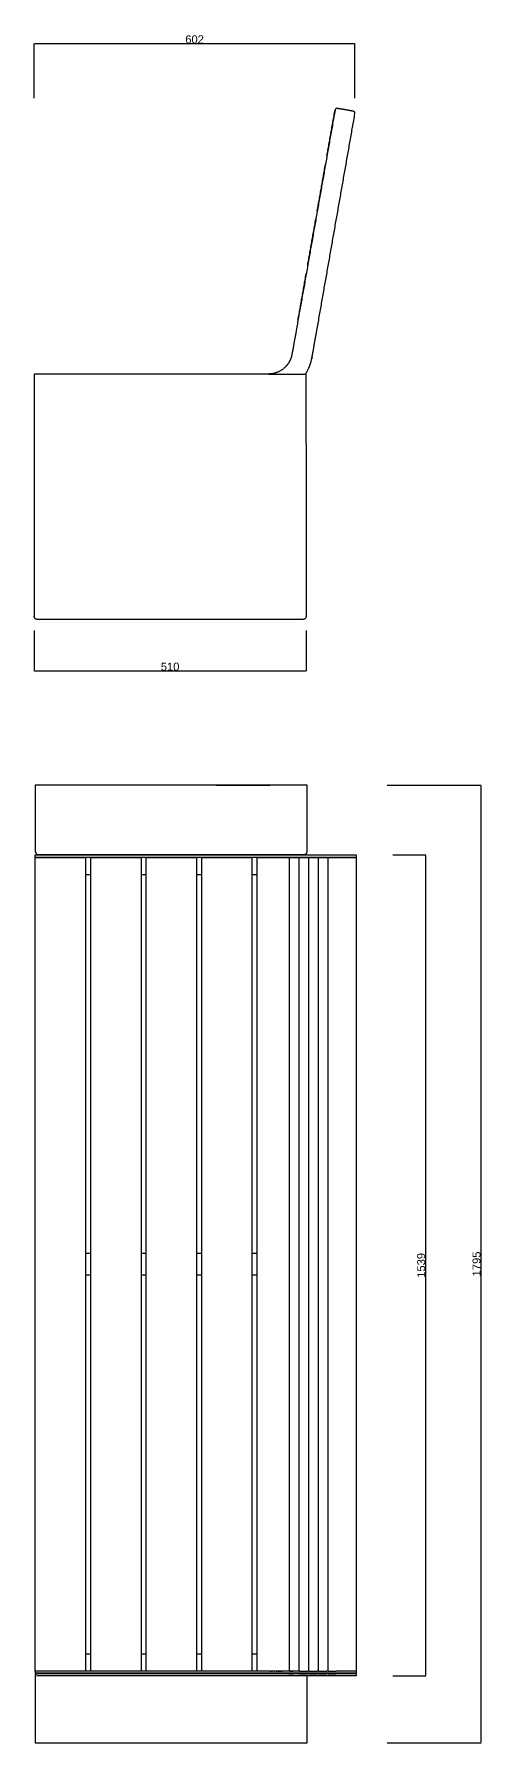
# Model space of a CAD drawing. Header units: millimetres. Extents: x 0 to 3313, y 802 to 4005.
# Drawn here: x 2474 to 3313, y 802 to 4005 of the extents above; entities that cross this region are included whole.
import ezdxf

# ---------------------------------------------------------------- set-up
doc = ezdxf.new("R2010")
doc.units = ezdxf.units.MM
doc.header["$MEASUREMENT"] = 0
doc.layers.add('Domyślny', color=7, linetype='Continuous', true_color=0x000000)
doc.layers.add('Utwórz2D linie widoczne', color=7, linetype='Continuous', true_color=0x000000)
doc.styles.add('Arial', font='arial.ttf')
doc.dimstyles.new('Domyślny', dxfattribs={"dimtxt": 15, "dimasz": 1, "dimexe": 0.5, "dimexo": 0.5, "dimgap": 0.25, "dimtad": 1, "dimtoh": 1, "dimdec": 0, "dimzin": 1, "dimdsep": 46, "dimtxsty": 'Arial', "dimcen": 0.5, "dimazin": 0, "dimtfac": 1, "dimtdec": 4, "dimtix": 1, "dimtmove": 1, "dimatfit": 3, "dimfxl": 0, "dimtolj": 1, "dimtzin": 1, "dimarcsym": 0})

# ---------------------------------------------------------------- blocks, each defined once
blk = doc.blocks.new('*D1')
at = {"layer": 'Defpoints', "color": 0}
for p in [(3135.6, 2597.3), (3135.6, 802.3), (3311.5, 802.3)]:
    blk.add_point(p, dxfattribs=at)
at = {"layer": 'Domyślny', "color": 0, "lineweight": -2}
for p, q in [((3136.1, 2597.3), (3312, 2597.3)), ((3311.5, 2596.3), (3311.5, 803.3)), ((3136.1, 802.3), (3312, 802.3))]:
    blk.add_line(p, q, dxfattribs=at)
at = {"layer": 'Domyślny', "color": 0}
for points in [[(3311.6, 2596.3), (3311.3, 2596.3), (3311.5, 2597.3)], [(3311.3, 803.3), (3311.6, 803.3), (3311.5, 802.3)]]:
    blk.add_solid(points, dxfattribs=at)
at = {"layer": 'Domyślny', "color": 0, "insert": (3303.5, 1699.8), "char_height": 15, "attachment_point": 5, "rotation": 90, "style": 'Arial'}
blk.add_mtext('\\A1;1795', dxfattribs=at)
blk = doc.blocks.new('*D2')
at = {"layer": 'Defpoints', "color": 0}
for p in [(3146.1, 2466.5), (3146.1, 927.8), (3207.6, 927.8)]:
    blk.add_point(p, dxfattribs=at)
at = {"layer": 'Domyślny', "color": 0, "lineweight": -2}
for p, q in [((3146.6, 2466.5), (3208.1, 2466.5)), ((3207.6, 2465.5), (3207.6, 928.8)), ((3146.6, 927.8), (3208.1, 927.8))]:
    blk.add_line(p, q, dxfattribs=at)
at = {"layer": 'Domyślny', "color": 0}
for points in [[(3207.8, 2465.5), (3207.5, 2465.5), (3207.6, 2466.5)], [(3207.5, 928.8), (3207.8, 928.8), (3207.6, 927.8)]]:
    blk.add_solid(points, dxfattribs=at)
at = {"layer": 'Domyślny', "color": 0, "insert": (3199.7, 1697.2), "char_height": 15, "attachment_point": 5, "rotation": 90, "style": 'Arial'}
blk.add_mtext('\\A1;1539', dxfattribs=at)
blk = doc.blocks.new('*D4')
at = {"layer": 'Defpoints', "color": 0}
for p in [(2473.7, 2887.8), (2983.7, 2887.8), (2983.7, 2811.4)]:
    blk.add_point(p, dxfattribs=at)
at = {"layer": 'Domyślny', "color": 0, "lineweight": -2}
for p, q in [((2473.7, 2887.3), (2473.7, 2810.9)), ((2983.7, 2887.3), (2983.7, 2810.9)), ((2474.7, 2811.4), (2982.7, 2811.4))]:
    blk.add_line(p, q, dxfattribs=at)
at = {"layer": 'Domyślny', "color": 0}
for points in [[(2474.7, 2811.6), (2474.7, 2811.2), (2473.7, 2811.4)], [(2982.7, 2811.2), (2982.7, 2811.6), (2983.7, 2811.4)]]:
    blk.add_solid(points, dxfattribs=at)
at = {"layer": 'Domyślny', "color": 0, "insert": (2728.7, 2819.3), "char_height": 15, "attachment_point": 5, "style": 'Arial'}
blk.add_mtext('\\A1;510', dxfattribs=at)
blk = doc.blocks.new('*D5')
at = {"layer": 'Defpoints', "color": 0}
for p in [(3075.4, 3987.1), (2473.7, 3884.2), (3075.4, 3884.2)]:
    blk.add_point(p, dxfattribs=at)
at = {"layer": 'Domyślny', "color": 0, "lineweight": -2}
for p, q in [((2473.7, 3884.7), (2473.7, 3987.6)), ((2474.7, 3987.1), (3074.4, 3987.1)), ((3075.4, 3884.7), (3075.4, 3987.6))]:
    blk.add_line(p, q, dxfattribs=at)
at = {"layer": 'Domyślny', "color": 0}
for points in [[(2474.7, 3987.3), (2474.7, 3987), (2473.7, 3987.1)], [(3074.4, 3987), (3074.4, 3987.3), (3075.4, 3987.1)]]:
    blk.add_solid(points, dxfattribs=at)
at = {"layer": 'Domyślny', "color": 0, "insert": (2774.6, 3995), "char_height": 15, "attachment_point": 5, "style": 'Arial'}
blk.add_mtext('\\A1;602', dxfattribs=at)

msp = doc.modelspace()

# ---------------------------------------------------------------- linework, layer by layer
at = {"layer": 'Domyślny'}
msp.add_lwpolyline([(2913, 3367.9), (2982.7, 3367.9)], dxfattribs=at)
at = {"layer": 'Utwórz2D linie widoczne'}
for points, degree, knots in [([(3038, 3862.5), (3002.3, 3659.6), (2966.6, 3456.7), (2961.9, 3430.9), (2957.3, 3405.1)], 2, [37.853982, 37.853982, 37.853982, 449.854006, 449.854006, 502.332049, 502.332049, 502.332049]), ([(2477.6, 3367.9), (2477.3, 3367.9), (2476.6, 3367.9), (2475.6, 3367.9), (2474.9, 3367.9), (2474.2, 3367.8), (2474, 3367.8), (2473.8, 3367.8), (2473.8, 3367.8), (2473.7, 3367.8), (2473.7, 3367.8), (2473.7, 3367.8)], 3, [0, 0, 0, 0, 1.048775, 1.857484, 3.003493, 3.416939, 3.696025, 3.795385, 3.867764, 3.913577, 3.929184, 3.929184, 3.929184, 3.929184]), ([(2983.7, 3367.8), (2983.7, 3367.8), (2983.7, 3367.8), (2983.5, 3367.8), (2983.4, 3367.8), (2983.1, 3367.8), (2982.9, 3367.9), (2982.7, 3367.9)], 3, [0, 0, 0, 0, 0.001171299, 0.001171299, 0.002342651, 0.002342651, 0.00351212, 0.00351212, 0.00351212, 0.00351212])]:
    msp.add_open_spline(points, degree=degree, knots=knots, dxfattribs=at)
for points in [[(3004, 3450.1), (3039.7, 3653), (3075.4, 3855.9)], [(3072.2, 3860.5), (3057.4, 3863.1), (3042.6, 3865.7)], [(2994.4, 3396.5), (2999.2, 3423.3), (3004, 3450.1)], [(2473.7, 3367.8), (2473.7, 3302.8), (2473.7, 3237.9)], [(2913, 3367.9), (2695.3, 3367.9), (2477.7, 3367.9)], [(2983.7, 3237.9), (2983.7, 3302.8), (2983.7, 3367.8)], [(2983.7, 3329.9), (2983.7, 3329.9), (2983.7, 3329.9)], [(2983.7, 3291.9), (2983.7, 3310.9), (2983.7, 3329.9)], [(2473.7, 3237.9), (2473.7, 3075.9), (2473.7, 2913.9)], [(2983.7, 3237.9), (2983.7, 3075.9), (2983.7, 2913.9)], [(2977.7, 2907.9), (2728.7, 2907.9), (2479.7, 2907.9)], [(2985.9, 2597.3), (2730.9, 2597.3), (2475.9, 2597.3)], [(2475.9, 2597.3), (2475.9, 2535.3), (2475.9, 2473.3)], [(2815.9, 2597.3), (2815.9, 2597.3), (2815.9, 2597.3)], [(2815.9, 2597.3), (2865.9, 2597.3), (2915.9, 2597.3)], [(2985.9, 2473.3), (2985.9, 2535.3), (2985.9, 2597.3)], [(2475.9, 2462.5), (2475.9, 2464.5), (2475.9, 2466.5)], [(2475.9, 2466.5), (2477.9, 2466.5), (2479.9, 2466.5)], [(2479.9, 2466.5), (2697.5, 2466.5), (2915.2, 2466.5)], [(2481.9, 2467.3), (2730.9, 2467.3), (2979.9, 2467.3)], [(2513.9, 2466.5), (2513.9, 2466.9), (2513.9, 2467.3)], [(2915.2, 2466.5), (2937.3, 2466.5), (2959.5, 2466.5)], [(2947.9, 2467.3), (2947.9, 2466.9), (2947.9, 2466.5)], [(2985.9, 2466.8), (2966.9, 2466.8), (2947.9, 2466.8)], [(2947.9, 2466.8), (2947.9, 2466.7), (2947.9, 2466.5)], [(2959.5, 2466.5), (2999.8, 2466.5), (3040.2, 2466.5)], [(2985.9, 2466.8), (2985.9, 2466.7), (2985.9, 2466.5)], [(3040.2, 2466.5), (3042.5, 2466.5), (3044.8, 2466.5)], [(3044.8, 2466.5), (3059.6, 2466.5), (3074.4, 2466.5)], [(3074.4, 2466.5), (3076, 2466.5), (3077.7, 2466.5)], [(3077.7, 2466.5), (3077.7, 2464.5), (3077.7, 2462.5)], [(2475.9, 2462.5), (2477.9, 2462.5), (2479.9, 2462.5)], [(2475.9, 2461.8), (2477.9, 2461.8), (2479.9, 2461.8)], [(2475.9, 936.8), (2475.9, 1699.3), (2475.9, 2461.8)], [(2479.9, 2462.5), (2697.5, 2462.5), (2915.2, 2462.5)], [(2479.9, 2461.8), (2523.4, 2461.8), (2566.9, 2461.8)], [(2513.9, 2461.8), (2513.9, 2462.2), (2513.9, 2462.5)], [(2566.9, 2461.8), (2568.9, 2461.8), (2570.9, 2461.8)], [(2570.9, 936.8), (2570.9, 1699.3), (2570.9, 2461.8)], [(2579.9, 936.8), (2579.9, 1699.3), (2579.9, 2461.8)], [(2579.9, 2461.8), (2581.9, 2461.8), (2583.9, 2461.8)], [(2583.9, 2461.8), (2627.4, 2461.8), (2670.9, 2461.8)], [(2670.9, 2461.8), (2672.9, 2461.8), (2674.9, 2461.8)], [(2674.9, 936.8), (2674.9, 1699.3), (2674.9, 2461.8)], [(2683.9, 936.8), (2683.9, 1699.3), (2683.9, 2461.8)], [(2683.9, 2461.8), (2685.9, 2461.8), (2687.9, 2461.8)], [(2687.9, 2461.8), (2731.4, 2461.8), (2774.9, 2461.8)], [(2774.9, 2461.8), (2776.9, 2461.8), (2778.9, 2461.8)], [(2778.9, 936.8), (2778.9, 1699.3), (2778.9, 2461.8)], [(2787.9, 936.8), (2787.9, 1699.3), (2787.9, 2461.8)], [(2787.9, 2461.8), (2789.9, 2461.8), (2791.9, 2461.8)], [(2791.9, 2461.8), (2835.4, 2461.8), (2878.9, 2461.8)], [(2878.9, 2461.8), (2880.9, 2461.8), (2882.9, 2461.8)], [(2882.9, 936.8), (2882.9, 1699.3), (2882.9, 2461.8)], [(2891.9, 936.8), (2891.9, 1699.3), (2891.9, 2461.8)], [(2891.9, 2461.8), (2893.9, 2461.8), (2895.9, 2461.8)], [(2895.9, 2461.8), (2905.5, 2461.8), (2915.2, 2461.8)], [(2915.2, 2462.5), (2937.3, 2462.5), (2959.5, 2462.5)], [(2915.2, 2461.8), (2929, 2461.8), (2942.8, 2461.8)], [(2942.8, 2461.8), (2945.4, 2461.8), (2948.1, 2461.8)], [(2947.9, 2462.5), (2947.9, 2462.2), (2947.9, 2461.8)], [(2947.9, 2462.5), (2947.9, 2462.2), (2947.9, 2461.8)], [(2948.1, 2461.8), (2950.4, 2461.8), (2952.7, 2461.8)], [(2952.7, 936.8), (2952.7, 1699.3), (2952.7, 2461.8)], [(2953.3, 2461.8), (2956.4, 2461.8), (2959.5, 2461.8)], [(2959.5, 2462.5), (2999.8, 2462.5), (3040.2, 2462.5)], [(2959.5, 2461.8), (2963.8, 2461.8), (2968.1, 2461.8)], [(2968.1, 2461.8), (2969.5, 2461.8), (2970.8, 2461.8)], [(2970.8, 936.8), (2970.8, 1699.3), (2970.8, 2461.8)], [(2970.9, 2461.8), (2978.4, 2461.8), (2986, 2461.8)], [(2975.6, 2462.5), (2975.6, 2462.2), (2975.6, 2461.8)], [(2985.9, 2462.5), (2985.9, 2462.2), (2985.9, 2461.8)], [(2986, 2461.8), (2987.4, 2461.8), (2988.9, 2461.8)], [(2988.9, 936.8), (2988.9, 1699.3), (2988.9, 2461.8)], [(2989, 2461.8), (2996.5, 2461.8), (3004.1, 2461.8)], [(3004.1, 2461.8), (3005.5, 2461.8), (3007, 2461.8)], [(3007, 2461.8), (3014.6, 2461.8), (3022.1, 2461.8)], [(3007, 936.8), (3007, 1699.3), (3007, 2461.8)], [(3022.1, 2461.8), (3023.6, 2461.8), (3025, 2461.8)], [(3025, 936.8), (3025, 1699.3), (3025, 2461.8)], [(3025.1, 2461.8), (3032.6, 2461.8), (3040.2, 2461.8)], [(3040.2, 2462.5), (3042.5, 2462.5), (3044.8, 2462.5)], [(3040.2, 2461.8), (3042.5, 2461.8), (3044.8, 2461.8)], [(3044.8, 2462.5), (3059.6, 2462.5), (3074.4, 2462.5)], [(3044.8, 2461.8), (3059.6, 2461.8), (3074.4, 2461.8)], [(3074.4, 2462.5), (3076, 2462.5), (3077.7, 2462.5)], [(3074.4, 2461.8), (3076, 2461.8), (3077.7, 2461.8)], [(3077.7, 2461.8), (3077.7, 1699.3), (3077.7, 936.8)], [(2579.9, 2429.2), (2575.4, 2429.2), (2570.9, 2429.2)], [(2683.9, 2429.2), (2679.4, 2429.2), (2674.9, 2429.2)], [(2787.9, 2429.2), (2783.4, 2429.2), (2778.9, 2429.2)], [(2891.9, 2429.2), (2887.4, 2429.2), (2882.9, 2429.2)], [(2579.9, 1719.2), (2575.4, 1719.2), (2570.9, 1719.2)], [(2683.9, 1719.2), (2679.4, 1719.2), (2674.9, 1719.2)], [(2787.9, 1719.2), (2783.4, 1719.2), (2778.9, 1719.2)], [(2891.9, 1719.2), (2887.4, 1719.2), (2882.9, 1719.2)], [(2570.9, 1679.2), (2575.4, 1679.2), (2579.9, 1679.2)], [(2674.9, 1679.2), (2679.4, 1679.2), (2683.9, 1679.2)], [(2778.9, 1679.2), (2783.4, 1679.2), (2787.9, 1679.2)], [(2882.9, 1679.2), (2887.4, 1679.2), (2891.9, 1679.2)], [(2570.9, 969.2), (2575.4, 969.2), (2579.9, 969.2)], [(2674.9, 969.2), (2679.4, 969.2), (2683.9, 969.2)], [(2778.9, 969.2), (2783.4, 969.2), (2787.9, 969.2)], [(2882.9, 969.2), (2887.4, 969.2), (2891.9, 969.2)], [(2479.9, 936.8), (2477.9, 936.8), (2475.9, 936.8)], [(2475.9, 936.8), (2475.9, 934.8), (2475.9, 932.8)], [(2479.9, 932.8), (2477.9, 932.8), (2475.9, 932.8)], [(2479.9, 931.8), (2477.9, 931.8), (2475.9, 931.8)], [(2475.9, 931.8), (2475.9, 929.8), (2475.9, 927.8)], [(2915.2, 936.8), (2697.5, 936.8), (2479.9, 936.8)], [(2915.2, 932.8), (2697.5, 932.8), (2479.9, 932.8)], [(2915.2, 931.8), (2697.5, 931.8), (2479.9, 931.8)], [(2979.9, 932.3), (2730.9, 932.3), (2481.9, 932.3)], [(2513.9, 932.3), (2513.9, 932.6), (2513.9, 932.8)], [(2916.2, 936.8), (2915.7, 936.8), (2915.2, 936.8)], [(2959.5, 932.8), (2937.3, 932.8), (2915.2, 932.8)], [(2916.2, 931.8), (2915.7, 931.8), (2915.2, 931.8)], [(2916.2, 936.8), (2916.3, 936.8), (2916.4, 936.8)], [(2916.4, 931.8), (2916.3, 931.8), (2916.2, 931.8)], [(2916.6, 936.8), (2916.5, 936.8), (2916.4, 936.8)], [(2916.6, 931.8), (2916.5, 931.8), (2916.4, 931.8)], [(2916.6, 936.8), (2916.7, 936.8), (2916.8, 936.8)], [(2916.9, 931.8), (2916.8, 931.8), (2916.6, 931.8)], [(2917.1, 936.8), (2917, 936.8), (2916.8, 936.8)], [(2917.1, 931.8), (2917, 931.8), (2916.9, 931.8)], [(2917.1, 936.8), (2917.3, 936.8), (2917.4, 936.8)], [(2917.4, 931.8), (2917.3, 931.8), (2917.1, 931.8)], [(2917.6, 936.8), (2917.5, 936.8), (2917.4, 936.8)], [(2917.6, 931.8), (2917.5, 931.8), (2917.4, 931.8)], [(2917.6, 936.8), (2917.7, 936.8), (2917.8, 936.8)], [(2917.8, 931.8), (2917.7, 931.8), (2917.6, 931.8)], [(2918.1, 936.8), (2918, 936.8), (2917.8, 936.8)], [(2918.1, 931.8), (2918, 931.8), (2917.8, 931.8)], [(2918.1, 936.8), (2918.2, 936.8), (2918.3, 936.8)], [(2918.3, 931.8), (2918.2, 931.8), (2918.1, 931.8)], [(2918.6, 936.8), (2918.4, 936.8), (2918.3, 936.8)], [(2918.6, 931.8), (2918.5, 931.8), (2918.3, 931.8)], [(2918.6, 936.8), (2918.7, 936.8), (2918.7, 936.8)], [(2918.8, 931.8), (2918.7, 931.8), (2918.6, 931.8)], [(2919.1, 936.8), (2918.9, 936.8), (2918.7, 936.8)], [(2919.1, 931.8), (2918.9, 931.8), (2918.8, 931.8)], [(2919.1, 936.8), (2919.2, 936.8), (2919.2, 936.8)], [(2919.2, 931.8), (2919.2, 931.8), (2919.1, 931.8)], [(2919.6, 936.8), (2919.4, 936.8), (2919.2, 936.8)], [(2919.6, 931.8), (2919.4, 931.8), (2919.2, 931.8)], [(2919.6, 936.8), (2919.7, 936.8), (2919.8, 936.8)], [(2919.7, 931.8), (2919.6, 931.8), (2919.6, 931.8)], [(2920, 931.8), (2919.9, 931.8), (2919.7, 931.8)], [(2920, 936.8), (2919.9, 936.8), (2919.8, 936.8)], [(2920, 936.8), (2920.1, 936.8), (2920.2, 936.8)], [(2920.1, 931.8), (2920.1, 931.8), (2920, 931.8)], [(2920.5, 931.8), (2920.3, 931.8), (2920.1, 931.8)], [(2920.5, 936.8), (2920.4, 936.8), (2920.2, 936.8)], [(2920.5, 936.8), (2920.6, 936.8), (2920.7, 936.8)], [(2920.9, 931.8), (2920.7, 931.8), (2920.5, 931.8)], [(2920.9, 936.8), (2920.8, 936.8), (2920.7, 936.8)], [(2920.9, 936.8), (2921, 936.8), (2921.1, 936.8)], [(2921.1, 931.8), (2921, 931.8), (2920.9, 931.8)], [(2921.4, 936.8), (2921.2, 936.8), (2921.1, 936.8)], [(2921.4, 931.8), (2921.2, 931.8), (2921.1, 931.8)], [(2921.4, 936.8), (2921.5, 936.8), (2921.6, 936.8)], [(2921.5, 931.8), (2921.4, 931.8), (2921.4, 931.8)], [(2921.8, 931.8), (2921.7, 931.8), (2921.5, 931.8)], [(2922.6, 936.8), (2922.1, 936.8), (2921.6, 936.8)], [(2922, 931.8), (2921.9, 931.8), (2921.8, 931.8)], [(2922.3, 931.8), (2922.1, 931.8), (2922, 931.8)], [(2922.4, 931.8), (2922.3, 931.8), (2922.3, 931.8)], [(2922.7, 931.8), (2922.6, 931.8), (2922.4, 931.8)], [(2922.6, 936.8), (2922.7, 936.8), (2922.9, 936.8)], [(2923.1, 931.8), (2922.9, 931.8), (2922.7, 931.8)], [(2923.1, 936.8), (2923, 936.8), (2922.9, 936.8)], [(2923.1, 936.8), (2923.2, 936.8), (2923.3, 936.8)], [(2923.2, 931.8), (2923.1, 931.8), (2923.1, 931.8)], [(2923.6, 931.8), (2923.4, 931.8), (2923.2, 931.8)], [(2923.6, 936.8), (2923.5, 936.8), (2923.3, 936.8)], [(2923.6, 936.8), (2923.7, 936.8), (2923.8, 936.8)], [(2923.8, 931.8), (2923.7, 931.8), (2923.6, 931.8)], [(2924, 936.8), (2923.9, 936.8), (2923.8, 936.8)], [(2924.1, 931.8), (2923.9, 931.8), (2923.8, 931.8)], [(2924, 936.8), (2924.1, 936.8), (2924.3, 936.8)], [(2924.3, 931.8), (2924.2, 931.8), (2924.1, 931.8)], [(2924.6, 936.8), (2924.4, 936.8), (2924.3, 936.8)], [(2924.5, 931.8), (2924.4, 931.8), (2924.3, 931.8)], [(2924.7, 931.8), (2924.6, 931.8), (2924.5, 931.8)], [(2924.6, 936.8), (2924.7, 936.8), (2924.7, 936.8)], [(2925.1, 936.8), (2924.9, 936.8), (2924.7, 936.8)], [(2925, 931.8), (2924.8, 931.8), (2924.7, 931.8)], [(2925.2, 931.8), (2925.1, 931.8), (2925, 931.8)], [(2925.1, 936.8), (2925.1, 936.8), (2925.2, 936.8)], [(2925.6, 936.8), (2925.4, 936.8), (2925.2, 936.8)], [(2925.4, 931.8), (2925.3, 931.8), (2925.2, 931.8)], [(2925.7, 931.8), (2925.5, 931.8), (2925.4, 931.8)], [(2925.6, 936.8), (2925.7, 936.8), (2925.7, 936.8)], [(2926.1, 936.8), (2925.9, 936.8), (2925.7, 936.8)], [(2926.1, 931.8), (2925.9, 931.8), (2925.7, 931.8)], [(2926.1, 936.8), (2926.1, 936.8), (2926.2, 936.8)], [(2926.3, 931.8), (2926.2, 931.8), (2926.1, 931.8)], [(2926.6, 936.8), (2926.4, 936.8), (2926.2, 936.8)], [(2926.6, 931.8), (2926.4, 931.8), (2926.3, 931.8)], [(2927.6, 936.8), (2927.1, 936.8), (2926.6, 936.8)], [(2926.6, 936.8), (2926.6, 936.8), (2926.6, 936.8)], [(2926.8, 931.8), (2926.7, 931.8), (2926.6, 931.8)], [(2927, 931.8), (2926.9, 931.8), (2926.8, 931.8)], [(2927.2, 931.8), (2927.1, 931.8), (2927, 931.8)], [(2927.5, 931.8), (2927.4, 931.8), (2927.2, 931.8)], [(2927.7, 931.8), (2927.6, 931.8), (2927.5, 931.8)], [(2927.6, 936.8), (2927.8, 936.8), (2928, 936.8)], [(2928, 931.8), (2927.8, 931.8), (2927.7, 931.8)], [(2928.1, 936.8), (2928, 936.8), (2928, 936.8)], [(2928.1, 931.8), (2928, 931.8), (2928, 931.8)], [(2928.1, 936.8), (2928.3, 936.8), (2928.4, 936.8)], [(2928.4, 931.8), (2928.3, 931.8), (2928.1, 931.8)], [(2928.6, 936.8), (2928.5, 936.8), (2928.4, 936.8)], [(2928.6, 931.8), (2928.5, 931.8), (2928.4, 931.8)], [(2928.6, 936.8), (2928.7, 936.8), (2928.9, 936.8)], [(2929, 931.8), (2928.8, 931.8), (2928.6, 931.8)], [(2929.1, 936.8), (2929, 936.8), (2928.9, 936.8)], [(2929.1, 931.8), (2929.1, 931.8), (2929, 931.8)], [(2929.1, 936.8), (2929.2, 936.8), (2929.3, 936.8)], [(2929.5, 931.8), (2929.3, 931.8), (2929.1, 931.8)], [(2929.6, 936.8), (2929.5, 936.8), (2929.3, 936.8)], [(2929.8, 931.8), (2929.7, 931.8), (2929.5, 931.8)], [(2929.6, 936.8), (2929.7, 936.8), (2929.8, 936.8)], [(2930.1, 936.8), (2929.9, 936.8), (2929.8, 936.8)], [(2929.9, 931.8), (2929.9, 931.8), (2929.8, 931.8)], [(2930.3, 931.8), (2930.1, 931.8), (2929.9, 931.8)], [(2930.1, 936.8), (2930.2, 936.8), (2930.2, 936.8)], [(2930.6, 936.8), (2930.4, 936.8), (2930.2, 936.8)], [(2930.4, 931.8), (2930.3, 931.8), (2930.3, 931.8)], [(2930.7, 931.8), (2930.6, 931.8), (2930.4, 931.8)], [(2930.6, 936.8), (2930.6, 936.8), (2930.7, 936.8)], [(2930.7, 936.8), (2930.7, 936.8), (2930.7, 936.8)], [(2930.7, 936.8), (2930.9, 936.8), (2931.1, 936.8)], [(2930.9, 931.8), (2930.8, 931.8), (2930.7, 931.8)], [(2931.2, 931.8), (2931, 931.8), (2930.9, 931.8)], [(2931.6, 936.8), (2931.3, 936.8), (2931.1, 936.8)], [(2931.3, 931.8), (2931.3, 931.8), (2931.2, 931.8)], [(2931.7, 931.8), (2931.5, 931.8), (2931.3, 931.8)], [(2932, 936.8), (2931.8, 936.8), (2931.6, 936.8)], [(2931.6, 936.8), (2931.6, 936.8), (2931.6, 936.8)], [(2931.8, 931.8), (2931.7, 931.8), (2931.7, 931.8)], [(2932.1, 931.8), (2932, 931.8), (2931.8, 931.8)], [(2932, 936.8), (2932.2, 936.8), (2932.4, 936.8)], [(2932.3, 931.8), (2932.2, 931.8), (2932.1, 931.8)], [(2932.7, 931.8), (2932.5, 931.8), (2932.3, 931.8)], [(2932.5, 936.8), (2932.5, 936.8), (2932.4, 936.8)], [(2932.5, 936.8), (2932.7, 936.8), (2932.8, 936.8)], [(2932.8, 931.8), (2932.7, 931.8), (2932.7, 931.8)], [(2933, 936.8), (2932.9, 936.8), (2932.8, 936.8)], [(2933.1, 931.8), (2933, 931.8), (2932.8, 931.8)], [(2933, 936.8), (2933.1, 936.8), (2933.3, 936.8)], [(2933.3, 931.8), (2933.2, 931.8), (2933.1, 931.8)], [(2933.5, 936.8), (2933.4, 936.8), (2933.3, 936.8)], [(2933.6, 931.8), (2933.4, 931.8), (2933.3, 931.8)], [(2933.5, 936.8), (2933.6, 936.8), (2933.7, 936.8)], [(2933.7, 931.8), (2933.7, 931.8), (2933.6, 931.8)], [(2934, 936.8), (2933.8, 936.8), (2933.7, 936.8)], [(2934.1, 931.8), (2933.9, 931.8), (2933.7, 931.8)], [(2934, 936.8), (2934.1, 936.8), (2934.1, 936.8)], [(2934.5, 936.8), (2934.3, 936.8), (2934.1, 936.8)], [(2934.5, 931.8), (2934.3, 931.8), (2934.1, 931.8)], [(2934.6, 936.8), (2934.6, 936.8), (2934.5, 936.8)], [(2934.5, 936.8), (2934.5, 936.8), (2934.5, 936.8)], [(2934.9, 931.8), (2934.7, 931.8), (2934.5, 931.8)], [(2934.5, 931.8), (2934.5, 931.8), (2934.5, 931.8)], [(2934.6, 936.8), (2934.8, 936.8), (2935, 936.8)], [(2935, 931.8), (2934.9, 931.8), (2934.9, 931.8)], [(2935.9, 936.8), (2935.4, 936.8), (2935, 936.8)], [(2935.4, 931.8), (2935.2, 931.8), (2935, 931.8)], [(2935.8, 931.8), (2935.6, 931.8), (2935.4, 931.8)], [(2935.4, 931.8), (2935.4, 931.8), (2935.4, 931.8)], [(2935.9, 931.8), (2935.9, 931.8), (2935.8, 931.8)], [(2935.9, 936.8), (2936.1, 936.8), (2936.2, 936.8)], [(2936.3, 931.8), (2936.1, 931.8), (2935.9, 931.8)], [(2936.3, 936.8), (2936.3, 936.8), (2936.2, 936.8)], [(2936.3, 936.8), (2936.5, 936.8), (2936.6, 936.8)], [(2936.6, 931.8), (2936.5, 931.8), (2936.3, 931.8)], [(2936.8, 936.8), (2936.7, 936.8), (2936.6, 936.8)], [(2936.8, 931.8), (2936.7, 931.8), (2936.6, 931.8)], [(2936.8, 936.8), (2936.9, 936.8), (2937, 936.8)], [(2937.1, 931.8), (2936.9, 931.8), (2936.8, 931.8)], [(2937.2, 936.8), (2937.1, 936.8), (2937, 936.8)], [(2937.2, 931.8), (2937.2, 931.8), (2937.1, 931.8)], [(2937.2, 936.8), (2937.3, 936.8), (2937.4, 936.8)], [(2937.6, 931.8), (2937.4, 931.8), (2937.2, 931.8)], [(2937.7, 936.8), (2937.6, 936.8), (2937.4, 936.8)], [(2937.7, 931.8), (2937.6, 931.8), (2937.6, 931.8)], [(2937.7, 936.8), (2937.8, 936.8), (2937.8, 936.8)], [(2938, 931.8), (2937.9, 931.8), (2937.7, 931.8)], [(2938.1, 936.8), (2938, 936.8), (2937.8, 936.8)], [(2938.2, 931.8), (2938.1, 931.8), (2938, 931.8)], [(2938.1, 936.8), (2938.2, 936.8), (2938.2, 936.8)], [(2938.7, 936.8), (2938.5, 936.8), (2938.2, 936.8)], [(2938.5, 931.8), (2938.3, 931.8), (2938.2, 931.8)], [(2938.6, 931.8), (2938.6, 931.8), (2938.5, 931.8)], [(2939, 931.8), (2938.8, 931.8), (2938.6, 931.8)], [(2938.7, 936.8), (2938.8, 936.8), (2939, 936.8)], [(2939.1, 936.8), (2939, 936.8), (2939, 936.8)], [(2939.1, 931.8), (2939, 931.8), (2939, 931.8)], [(2939.1, 936.8), (2939.3, 936.8), (2939.4, 936.8)], [(2939.4, 931.8), (2939.2, 931.8), (2939.1, 931.8)], [(2939.5, 936.8), (2939.5, 936.8), (2939.4, 936.8)], [(2939.5, 931.8), (2939.5, 931.8), (2939.4, 931.8)], [(2939.5, 936.8), (2939.7, 936.8), (2939.8, 936.8)], [(2939.9, 931.8), (2939.7, 931.8), (2939.5, 931.8)], [(2940, 936.8), (2939.9, 936.8), (2939.8, 936.8)], [(2940, 931.8), (2939.9, 931.8), (2939.9, 931.8)], [(2940, 936.8), (2940.1, 936.8), (2940.2, 936.8)], [(2940.5, 931.8), (2940.2, 931.8), (2940, 931.8)], [(2940.5, 936.8), (2940.3, 936.8), (2940.2, 936.8)], [(2940.5, 936.8), (2940.5, 936.8), (2940.6, 936.8)], [(2940.8, 931.8), (2940.6, 931.8), (2940.5, 931.8)], [(2940.7, 936.8), (2940.7, 936.8), (2940.6, 936.8)], [(2940.7, 936.8), (2940.8, 936.8), (2940.9, 936.8)], [(2940.9, 931.8), (2940.9, 931.8), (2940.8, 931.8)], [(2941.8, 936.8), (2941.3, 936.8), (2940.9, 936.8)], [(2941.2, 931.8), (2941.1, 931.8), (2940.9, 931.8)], [(2941.4, 931.8), (2941.3, 931.8), (2941.2, 931.8)], [(2941.7, 931.8), (2941.5, 931.8), (2941.4, 931.8)], [(2941.8, 931.8), (2941.8, 931.8), (2941.7, 931.8)], [(2941.8, 936.8), (2941.9, 936.8), (2942, 936.8)], [(2942.1, 931.8), (2942, 931.8), (2941.8, 931.8)], [(2942.2, 936.8), (2942.1, 936.8), (2942, 936.8)], [(2942.3, 931.8), (2942.2, 931.8), (2942.1, 931.8)], [(2942.2, 936.8), (2942.3, 936.8), (2942.3, 936.8)], [(2942.6, 936.8), (2942.5, 936.8), (2942.3, 936.8)], [(2942.5, 931.8), (2942.4, 931.8), (2942.3, 931.8)], [(2942.8, 931.8), (2942.7, 931.8), (2942.5, 931.8)], [(2942.6, 936.8), (2942.7, 936.8), (2942.8, 936.8)], [(2953.4, 936.8), (2948.1, 936.8), (2942.8, 936.8)], [(2943, 931.8), (2942.9, 931.8), (2942.8, 931.8)], [(2943.2, 931.8), (2943.1, 931.8), (2943, 931.8)], [(2943.4, 931.8), (2943.3, 931.8), (2943.2, 931.8)], [(2943.7, 931.8), (2943.5, 931.8), (2943.4, 931.8)], [(2943.8, 931.8), (2943.7, 931.8), (2943.7, 931.8)], [(2944.1, 931.8), (2944, 931.8), (2943.8, 931.8)], [(2944.2, 931.8), (2944.2, 931.8), (2944.1, 931.8)], [(2944.6, 931.8), (2944.4, 931.8), (2944.2, 931.8)], [(2944.7, 931.8), (2944.6, 931.8), (2944.6, 931.8)], [(2945, 931.8), (2944.9, 931.8), (2944.7, 931.8)], [(2945.1, 931.8), (2945.1, 931.8), (2945, 931.8)], [(2945.5, 931.8), (2945.3, 931.8), (2945.1, 931.8)], [(2951.5, 931.8), (2948.5, 931.8), (2945.5, 931.8)], [(2947.9, 932.8), (2947.9, 932.6), (2947.9, 932.3)], [(2947.9, 932.8), (2947.9, 932.6), (2947.9, 932.3)], [(2951.5, 931.8), (2955.5, 931.8), (2959.5, 931.8)], [(2953.4, 936.8), (2953.5, 936.8), (2953.6, 936.8)], [(2953.7, 936.8), (2953.6, 936.8), (2953.6, 936.8)], [(2953.7, 936.8), (2953.8, 936.8), (2953.8, 936.8)], [(2953.9, 936.8), (2953.9, 936.8), (2953.8, 936.8)], [(2953.9, 936.8), (2954, 936.8), (2954.1, 936.8)], [(2954.2, 936.8), (2954.2, 936.8), (2954.1, 936.8)], [(2954.2, 936.8), (2954.3, 936.8), (2954.4, 936.8)], [(2954.5, 936.8), (2954.5, 936.8), (2954.4, 936.8)], [(2954.5, 936.8), (2954.6, 936.8), (2954.7, 936.8)], [(2954.7, 936.8), (2954.7, 936.8), (2954.7, 936.8)], [(2954.7, 936.8), (2954.8, 936.8), (2954.9, 936.8)], [(2955, 936.8), (2955, 936.8), (2954.9, 936.8)], [(2955, 936.8), (2955.1, 936.8), (2955.2, 936.8)], [(2955.3, 936.8), (2955.2, 936.8), (2955.2, 936.8)], [(2955.3, 936.8), (2955.3, 936.8), (2955.4, 936.8)], [(2955.5, 936.8), (2955.4, 936.8), (2955.4, 936.8)], [(2955.5, 936.8), (2955.6, 936.8), (2955.7, 936.8)], [(2955.7, 936.8), (2955.7, 936.8), (2955.7, 936.8)], [(2955.7, 936.8), (2955.8, 936.8), (2955.9, 936.8)], [(2956, 936.8), (2956, 936.8), (2955.9, 936.8)], [(2956, 936.8), (2956.1, 936.8), (2956.1, 936.8)], [(2956.2, 936.8), (2956.1, 936.8), (2956.1, 936.8)], [(2956.2, 936.8), (2956.2, 936.8), (2956.3, 936.8)], [(2956.4, 936.8), (2956.4, 936.8), (2956.3, 936.8)], [(2956.4, 936.8), (2956.5, 936.8), (2956.6, 936.8)], [(2956.7, 936.8), (2956.6, 936.8), (2956.6, 936.8)], [(2956.7, 936.8), (2956.7, 936.8), (2956.8, 936.8)], [(2956.8, 936.8), (2956.8, 936.8), (2956.8, 936.8)], [(2956.8, 936.8), (2956.9, 936.8), (2957, 936.8)], [(2957, 936.8), (2957, 936.8), (2957, 936.8)], [(2957, 936.8), (2957.1, 936.8), (2957.2, 936.8)], [(2957.3, 936.8), (2957.2, 936.8), (2957.2, 936.8)], [(2957.3, 936.8), (2957.3, 936.8), (2957.4, 936.8)], [(2957.4, 936.8), (2957.4, 936.8), (2957.4, 936.8)], [(2957.4, 936.8), (2957.5, 936.8), (2957.6, 936.8)], [(2957.6, 936.8), (2957.6, 936.8), (2957.6, 936.8)], [(2957.6, 936.8), (2957.7, 936.8), (2957.7, 936.8)], [(2957.8, 936.8), (2957.8, 936.8), (2957.7, 936.8)], [(2957.8, 936.8), (2957.9, 936.8), (2957.9, 936.8)], [(2958, 936.8), (2958, 936.8), (2957.9, 936.8)], [(2958, 936.8), (2958, 936.8), (2958.1, 936.8)], [(2958.1, 936.8), (2958.1, 936.8), (2958.1, 936.8)], [(2958.1, 936.8), (2958.2, 936.8), (2958.2, 936.8)], [(2958.3, 936.8), (2958.2, 936.8), (2958.2, 936.8)], [(2958.3, 936.8), (2958.3, 936.8), (2958.4, 936.8)], [(2958.5, 936.8), (2958.4, 936.8), (2958.4, 936.8)], [(2958.5, 936.8), (2958.5, 936.8), (2958.5, 936.8)], [(2958.5, 936.8), (2958.5, 936.8), (2958.5, 936.8)], [(2958.5, 936.8), (2958.6, 936.8), (2958.7, 936.8)], [(2958.7, 936.8), (2958.7, 936.8), (2958.7, 936.8)], [(2958.7, 936.8), (2958.8, 936.8), (2958.8, 936.8)], [(2958.9, 936.8), (2958.8, 936.8), (2958.8, 936.8)], [(2959, 936.8), (2959, 936.8), (2958.9, 936.8)], [(2958.9, 936.8), (2958.9, 936.8), (2958.9, 936.8)], [(2959, 936.8), (2959, 936.8), (2959.1, 936.8)], [(2959.1, 936.8), (2959.1, 936.8), (2959.1, 936.8)], [(2959.1, 936.8), (2959.1, 936.8), (2959.2, 936.8)], [(2959.2, 936.8), (2959.2, 936.8), (2959.2, 936.8)], [(2959.2, 936.8), (2959.3, 936.8), (2959.3, 936.8)], [(2959.3, 936.8), (2959.3, 936.8), (2959.3, 936.8)], [(2959.3, 936.8), (2959.4, 936.8), (2959.4, 936.8)], [(2959.4, 936.8), (2959.4, 936.8), (2959.4, 936.8)], [(2959.4, 936.8), (2959.5, 936.8), (2959.5, 936.8)], [(2970.8, 936.8), (2965.2, 936.8), (2959.5, 936.8)], [(3040.2, 932.8), (2999.8, 932.8), (2959.5, 932.8)], [(2970.8, 931.8), (2965.2, 931.8), (2959.5, 931.8)], [(2970.9, 936.8), (2978.4, 936.8), (2986, 936.8)], [(2985.9, 932.8), (2985.9, 932.3), (2985.9, 931.8)], [(2986, 936.8), (2986.1, 936.8), (2986.3, 936.8)], [(2988.9, 936.8), (2987.6, 936.8), (2986.3, 936.8)], [(2988.9, 931.8), (2987.6, 931.8), (2986.3, 931.8)], [(2989, 936.8), (2996.5, 936.8), (3004.1, 936.8)], [(3004.1, 936.8), (3004.2, 936.8), (3004.3, 936.8)], [(3007, 936.8), (3005.6, 936.8), (3004.3, 936.8)], [(3007, 931.8), (3005.6, 931.8), (3004.3, 931.8)], [(3007, 936.8), (3014.6, 936.8), (3022.1, 936.8)], [(3022.1, 936.8), (3022.2, 936.8), (3022.2, 936.8)], [(3025, 936.8), (3023.6, 936.8), (3022.2, 936.8)], [(3025, 931.8), (3023.6, 931.8), (3022.2, 931.8)], [(3025, 936.8), (3025, 936.8), (3025.1, 936.8)], [(3025, 931.8), (3032.6, 931.8), (3040.2, 931.8)], [(3025.1, 936.8), (3032.6, 936.8), (3040.2, 936.8)], [(3044.8, 936.8), (3042.5, 936.8), (3040.2, 936.8)], [(3044.8, 932.8), (3042.5, 932.8), (3040.2, 932.8)], [(3044.8, 931.8), (3042.5, 931.8), (3040.2, 931.8)], [(3074.4, 936.8), (3059.6, 936.8), (3044.8, 936.8)], [(3074.4, 932.8), (3059.6, 932.8), (3044.8, 932.8)], [(3074.4, 931.8), (3059.6, 931.8), (3044.8, 931.8)], [(3077.7, 936.8), (3076, 936.8), (3074.4, 936.8)], [(3077.7, 931.8), (3076, 931.8), (3074.4, 931.8)], [(3077.7, 936.8), (3077.7, 934.8), (3077.7, 932.8)], [(3077.7, 931.8), (3077.7, 929.8), (3077.7, 927.8)], [(2476.1, 927.8), (2476, 927.8), (2475.9, 927.8)], [(2475.9, 926.3), (2475.9, 864.3), (2475.9, 802.3)], [(2479.9, 927.8), (2479.6, 927.8), (2479.3, 927.8)], [(2915.2, 927.8), (2697.5, 927.8), (2479.9, 927.8)], [(2959.5, 927.8), (2937.3, 927.8), (2915.2, 927.8)], [(3040.2, 927.8), (2999.8, 927.8), (2959.5, 927.8)], [(2985.9, 802.3), (2985.9, 864.3), (2985.9, 926.3)], [(3044.8, 927.8), (3042.5, 927.8), (3040.2, 927.8)], [(3074.4, 927.8), (3059.6, 927.8), (3044.8, 927.8)], [(2475.9, 802.3), (2730.9, 802.3), (2985.9, 802.3)]]:
    msp.add_open_spline(points, degree=2, dxfattribs=at)
for points, weights, knots in [([(3022.8, 3776.3), (3022.8, 3776.6), (3022.9, 3776.8), (3030.4, 3819.7), (3038, 3862.5)], [0.954435087381, 0.975100839953, 1, 1, 1], [260.169397, 260.169397, 260.169397, 260.703538, 260.703538, 347.703538, 347.703538, 347.703538]), ([(3004.8, 3673.7), (3004.8, 3674), (3004.8, 3674.4), (3012.4, 3717.2), (3019.9, 3760.1), (3020, 3760.3), (3020.1, 3760.6)], [0.93609266528, 0.963496998505, 1, 1, 1, 0.972972695843, 0.95093338815], [259.920474, 259.920474, 259.920474, 260.703541, 260.703541, 347.703544, 347.703544, 348.283337, 348.283337, 348.283337]), ([(2986.7, 3571.1), (2986.7, 3571.5), (2986.8, 3572), (2994.3, 3614.8), (3001.9, 3657.7), (3001.9, 3658), (3002.1, 3658.4)], [0.923760325197, 0.954951455316, 1, 1, 1, 0.962090839671, 0.93399484226], [259.73715, 259.73715, 259.73715, 260.703537, 260.703537, 347.703538, 347.703538, 348.51677, 348.51677, 348.51677]), ([(2968.7, 3468.5), (2968.6, 3469), (2968.7, 3469.6), (2976.3, 3512.4), (2983.8, 3555.2), (2983.9, 3555.7), (2984.1, 3556.1)], [0.914320599243, 0.947888705666, 1, 1, 1, 0.953848477395, 0.922241252178], [259.585639, 259.585639, 259.585639, 260.703537, 260.703537, 347.703538, 347.703538, 348.693586, 348.693586, 348.693586]), ([(2957.3, 3405.1), (2955.5, 3394.8), (2949.3, 3386.3), (2946.6, 3382.7), (2943.3, 3379.6), (2930.4, 3367.9), (2913, 3367.9)], [1, 0.973978563005, 1, 0.99497044701, 1, 0.932544083831, 1], [0, 0, 0, 20.571484, 20.571484, 29.599636, 29.599636, 62.837673, 62.837673, 62.837673]), ([(2970.8, 931.8), (2970.8, 931.8), (2970.9, 931.8), (2978.4, 931.8), (2986, 931.8), (2986.1, 931.8), (2986.3, 931.8)], [0.935929608385, 0.963388347648, 1, 1, 1, 0.951912367406, 0.919614929053], [259.918139, 259.918139, 259.918139, 260.703537, 260.703537, 347.703538, 347.703538, 348.73512, 348.73512, 348.73512]), ([(2988.9, 931.8), (2988.9, 931.8), (2989, 931.8), (2996.5, 931.8), (3004.1, 931.8), (3004.1, 931.8), (3004.3, 931.8)], [0.935929608385, 0.963388347648, 1, 1, 1, 0.961060992162, 0.932475561901], [259.918139, 259.918139, 259.918139, 260.703537, 260.703537, 347.703538, 347.703538, 348.538862, 348.538862, 348.538862]), ([(3007, 931.8), (3006.9, 931.8), (3007, 931.8), (3014.6, 931.8), (3022.1, 931.8), (3022.2, 931.8), (3022.2, 931.8)], [0.935929608385, 0.963388347648, 1, 1, 1, 0.974781984734, 0.953906496048], [259.918143, 259.918143, 259.918143, 260.703541, 260.703541, 347.703544, 347.703544, 348.244524, 348.244524, 348.244524])]:
    msp.add_rational_spline(points, weights, degree=2, knots=knots, dxfattribs=at)
for points, weights in [([(3042.6, 3865.7), (3038.7, 3866.4), (3038, 3862.5)], [1, 0.707106781186, 1]), ([(3075.4, 3855.9), (3076.1, 3859.8), (3072.2, 3860.5)], [1, 0.707106781187, 1]), ([(2982.7, 3367.9), (2991.2, 3381.1), (2994.4, 3396.5)], [1, 0.982493397762, 1]), ([(2994.9, 3399.6), (2994.7, 3398.2), (2994.4, 3396.9)], [1.09306142562, 1.08727586091, 1.08181510274]), ([(2477.7, 3367.9), (2477.7, 3367.9), (2477.6, 3367.9)], [1, 0.995423543456, 0.990990101179]), ([(2983.7, 3291.5), (2983.7, 3291.7), (2983.7, 3291.9)], [1, 0.998725592701, 1]), ([(2479.7, 2907.9), (2473.7, 2907.9), (2473.7, 2913.9)], [1, 0.707106781186, 1]), ([(2983.7, 2913.9), (2983.7, 2907.9), (2977.7, 2907.9)], [1, 0.707106781187, 1]), ([(2475.9, 2473.3), (2475.9, 2467.3), (2481.9, 2467.3)], [1, 0.707106781343, 1]), ([(2475.9, 2473), (2476.1, 2469), (2479.9, 2467.7)], [0.982266230892, 0.779143767715, 0.896570015539]), ([(2979.9, 2467.3), (2985.9, 2467.3), (2985.9, 2473.3)], [1, 0.707106774996, 1]), ([(2981.9, 2467.7), (2985.7, 2469), (2985.9, 2473)], [0.896570015539, 0.779143767715, 0.982266230892]), ([(2952.7, 2461.8), (2952.6, 2461.8), (2953.3, 2461.8)], [0.892630578066, 0.904560513836, 1]), ([(2970.8, 2461.8), (2970.8, 2461.8), (2970.9, 2461.8)], [0.935929608385, 0.963388347648, 1]), ([(2988.9, 2461.8), (2988.9, 2461.8), (2989, 2461.8)], [0.935929608385, 0.963388347648, 1]), ([(3007, 2461.8), (3006.9, 2461.8), (3007, 2461.8)], [0.935929608385, 0.963388347648, 1]), ([(3025, 2461.8), (3025, 2461.8), (3025.1, 2461.8)], [0.935929608385, 0.963388347648, 1]), ([(2481.9, 932.3), (2475.9, 932.3), (2475.9, 926.3)], [1, 0.707106774996, 1]), ([(2479.9, 931.9), (2479.7, 931.9), (2479.6, 931.8)], [1, 0.999759353036, 1]), ([(2970.8, 936.8), (2970.8, 936.8), (2970.9, 936.8)], [0.935929608385, 0.963388347648, 1]), ([(2982.2, 931.8), (2981.1, 932.3), (2979.9, 932.3)], [1, 0.981377318254, 1]), ([(2988.9, 936.8), (2988.9, 936.8), (2989, 936.8)], [0.935929608385, 0.963388347648, 1]), ([(3007, 936.8), (3006.9, 936.8), (3007, 936.8)], [0.935929608385, 0.963388347648, 1]), ([(3077.7, 932.8), (3077.7, 932.8), (3074.4, 932.8)], [0.942937307467, 0.739141976994, 1]), ([(3077.7, 936.8), (3077.7, 936.8), (3077.7, 936.8)], [0.921317143576, 0.931380054811, 0.94293730746]), ([(3077.7, 931.8), (3077.7, 931.8), (3077.7, 931.8)], [0.921317143575, 0.931380054813, 0.942937307467]), ([(2476.1, 927.8), (2475.9, 927.2), (2475.9, 926.6)], [1, 0.994260459436, 1]), ([(2985.9, 926.6), (2985.9, 927.2), (2985.7, 927.8)], [1, 0.994260459436, 1]), ([(2985.9, 926.3), (2985.9, 927.1), (2985.7, 927.8)], [1, 0.991396060017, 1]), ([(3077.7, 927.8), (3077.7, 927.8), (3074.4, 927.8)], [0.942937307467, 0.739141976994, 1])]:
    msp.add_rational_spline(points, weights, degree=2, dxfattribs=at)

# ---------------------------------------------------------------- dimensions: what is measured, and where the dimension line sits
at = {"layer": 'Domyślny'}
for p1, p2, distance, picture, middle in [((2473.7, 3884.2), (3075.4, 3884.2), 103, '*D5', (2774.6, 3995)), ((2473.7, 2887.8), (2983.7, 2887.8), -76.4, '*D4', (2728.7, 2819.3)), ((3135.6, 2597.3), (3135.6, 802.3), 175.9, '*D1', (3303.5, 1699.8)), ((3146.1, 2466.5), (3146.1, 927.8), 61.5, '*D2', (3199.7, 1697.2))]:
    dim = msp.add_aligned_dim(p1=p1, p2=p2, distance=distance, dimstyle='Domyślny', dxfattribs=at)
    dim.commit()
    dim.dimension.update_dxf_attribs({"geometry": picture, "text_midpoint": middle})

doc.saveas('drawing.dxf')
